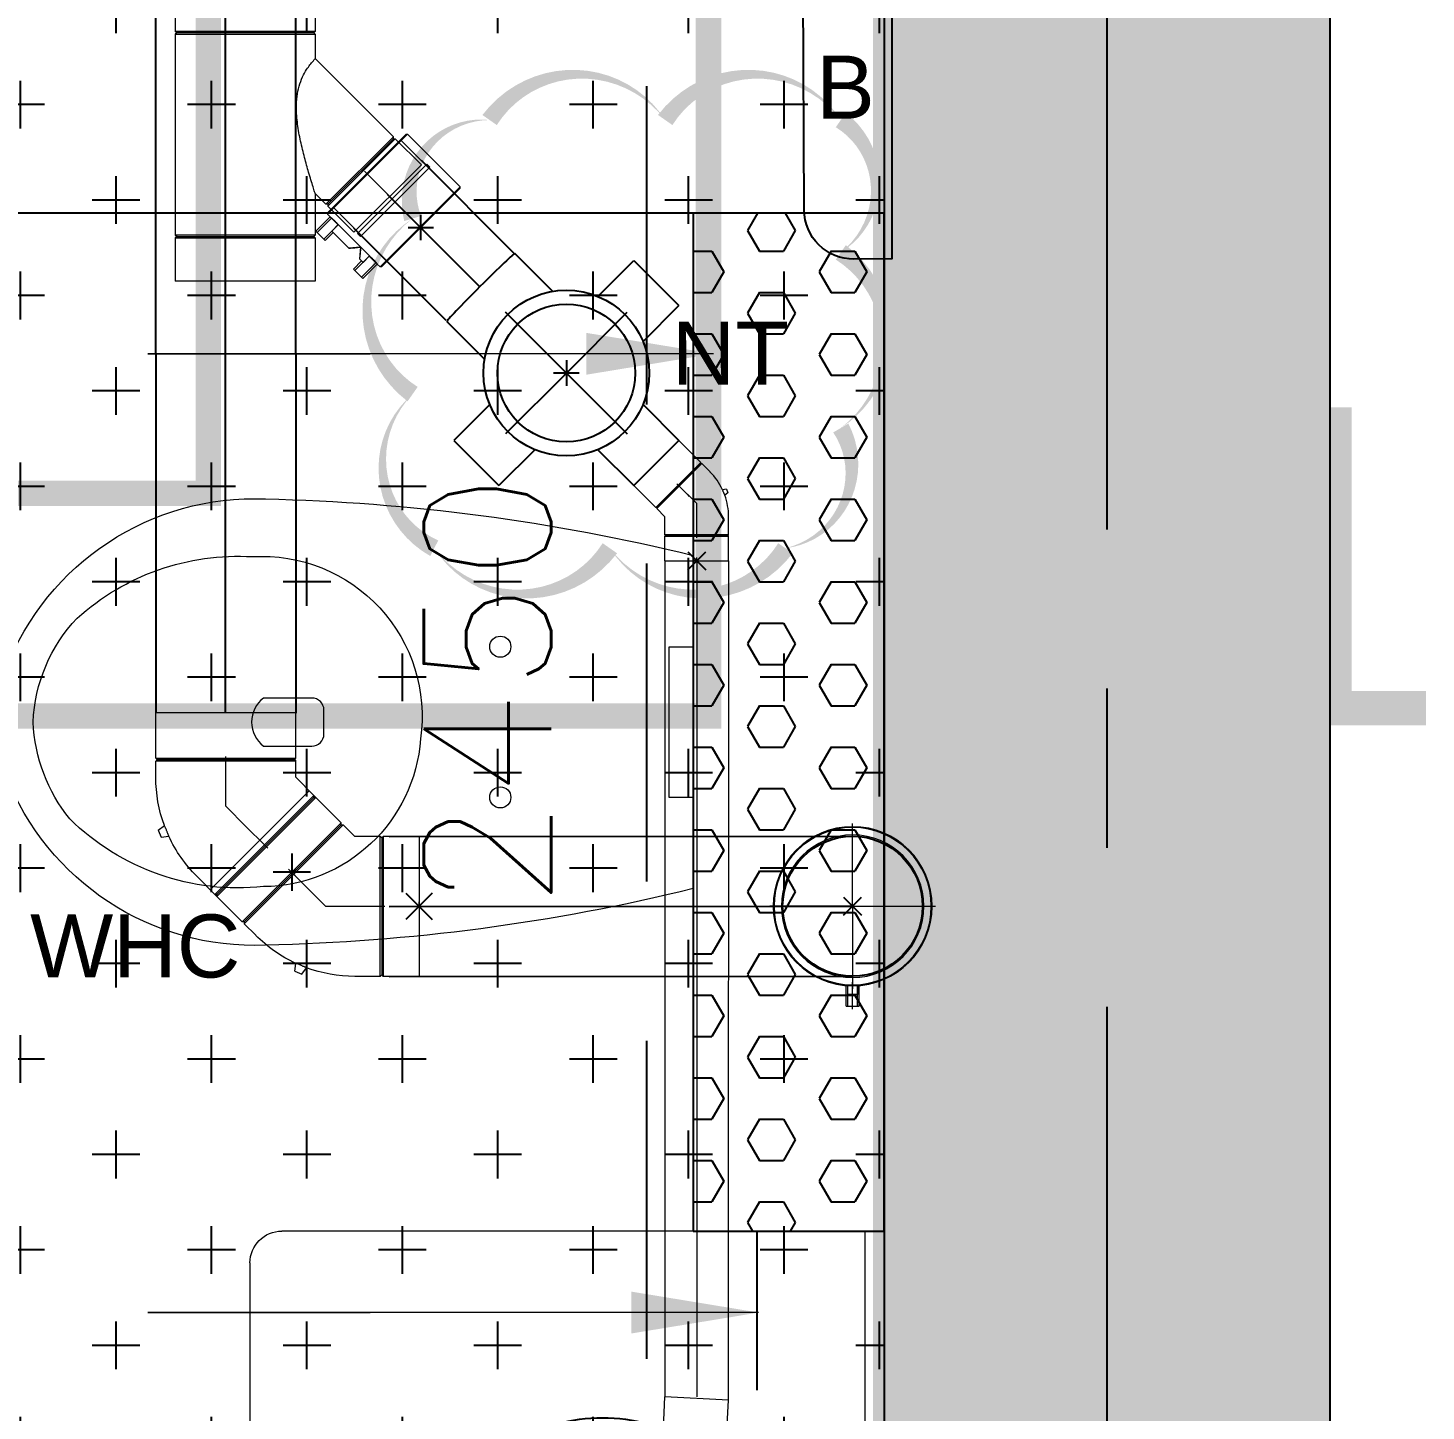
# Model space of a CAD drawing. Header units: millimetres. Extents: x 1135099 to 1230264, y -5736945 to -5695799.
# Drawn here: x 1226688 to 1227786, y -5712490 to -5711403 of the extents above; entities that cross this region are included whole.
import ezdxf

# ---------------------------------------------------------------- set-up
doc = ezdxf.new("R2010")
doc.units = ezdxf.units.MM
doc.header["$LTSCALE"] = 1000
doc.header["$MEASUREMENT"] = 0
for name, pattern in [('3BHK-A$0$( Hidden )', [0.375, 0.25, -0.125]), ('3BHK-A$0$DASHED', [0.75, 0.5, -0.25]), ('3BHK-A$0$PHANTOM2', [1.25, 0.625, -0.125, 0.125, -0.125, 0.125, -0.125]), ('AUDIT_D_120904163729-0', [0]), ('T8(T9 IS SIMILAR) - DIMENSION & TEXTING$0$CENTERX2', [101.6, 63.5, -12.7, 12.7, -12.7]), ('T8(T9 IS SIMILAR) - DIMENSION & TEXTING$0$HIDDEN', [0.375, 0.25, -0.125]), ('T8(T9 IS SIMILAR) - DIMENSION & TEXTING$1$AUDIT_D_120904163729-0', [0]), ('T8_REFUGE COLUMNS$0$CENTER2', [1.125, 0.75, -0.125, 0.125, -0.125])]:
    doc.linetypes.add(name, pattern=pattern)
doc.layers.get('0').update_dxf_attribs({"linetype": 'AUDIT_D_120904163729-0'})
for name, color, linetype in [('3BHK-A$0$$1$LEDGE WALL', 5, 'Continuous'), ('3BHK-A$0$A-SANITARY', 2, 'Continuous'), ('3BHK-A$0$A-TOI SUNK 50MM', 8, 'Continuous'), ('3BHK-A$0$ELEV.', 5, 'Continuous'), ('3BHK-A$0$LEDGE WALL', 5, 'Continuous'), ('T8(T9 IS SIMILAR) - DIMENSION & TEXTING$0$A-DIMENSIONS', 2, 'T8(T9 IS SIMILAR) - DIMENSION & TEXTING$0$HIDDEN'), ('T8(T9 IS SIMILAR) - DIMENSION & TEXTING$0$A-PLUMBING', 7, 'T8(T9 IS SIMILAR) - DIMENSION & TEXTING$1$AUDIT_D_120904163729-0'), ('T8(T9 IS SIMILAR) - DIMENSION & TEXTING$0$A-RSP COMMENTS', 30, 'T8(T9 IS SIMILAR) - DIMENSION & TEXTING$1$AUDIT_D_120904163729-0'), ('T8(T9 IS SIMILAR) - DIMENSION & TEXTING$0$pl-110 dia soil pipe', 1, 'Continuous'), ('T8(T9 IS SIMILAR) - DIMENSION & TEXTING$0$pl-110 dia soil pipe1', 1, 'Continuous'), ('T8(T9 IS SIMILAR) - DIMENSION & TEXTING$0$pl-75 dia waste pipe', 3, 'Continuous'), ('T8(T9 IS SIMILAR) - DIMENSION & TEXTING$0$pl-75 dia waste pipe1', 3, 'Continuous'), ('T8(T9 IS SIMILAR) - DIMENSION & TEXTING$0$PL-FITTINGS', 5, 'Continuous'), ('T8(T9 IS SIMILAR) - DIMENSION & TEXTING$0$U-TI-75MM WASTE WATER PIPE', 3, 'Continuous'), ('T8(T9 IS SIMILAR) - DIMENSION & TEXTING$0$U-TI-TEXT', 7, 'Continuous'), ('T8_REFUGE COLUMNS$0$A-CENTERLINE', 193, 'T8_REFUGE COLUMNS$0$CENTER2'), ('T8_REFUGE COLUMNS$1$A-RCC COLS', 3, 'Continuous'), ('T8_TYPICAL COLUMNS$0$A-RCC COLS', 3, 'Continuous')]:
    doc.layers.add(name, color=color, linetype=linetype)
for name, color, linetype, lineweight in [('3BHK-A$0$A-AC DRAIN PIPE', 94, 'Continuous', 18), ('3BHK-A$0$A-AC PIPE', 151, 'Continuous', 20), ('3BHK-A$0$a-TOI-fixtures', 251, 'Continuous', 0), ('3BHK-A$0$A-WALL- 160', 6, 'Continuous', 30), ('T8(T9 IS SIMILAR) - DIMENSION & TEXTING$0$pl-50dia waste pie', 6, 'Continuous', 0), ('T8(T9 IS SIMILAR) - DIMENSION & TEXTING$0$pl-50dia waste pipe1', 6, 'Continuous', 0), ('T8(T9 IS SIMILAR) - DIMENSION & TEXTING$0$U-TI-FIXTURE', 161, 'Continuous', 25), ('T8(T9 IS SIMILAR) - DIMENSION & TEXTING$1$R0-18-10-2014-T1-1st Podium Floor Plan$0$Text', 2, 'Continuous', 0), ('T8(T9 IS SIMILAR)$0$D&W', 8, 'Continuous', 25)]:
    doc.layers.add(name, color=color, linetype=linetype, lineweight=lineweight)
doc.layers.add('A-RERA CARPET AREA', color=30, linetype='Continuous', plot=False)
doc.layers.add('T8(T9 IS SIMILAR) - DIMENSION & TEXTING$0$GEB-BEZUG', color=2, linetype='Continuous', lineweight=25, true_color=0xffff00)
doc.layers.add('T8_REFUGE COLUMNS$1$COL-HATCH', color=7, linetype='Continuous', lineweight=25, true_color=0xa3a3a3)
doc.styles.add('T8(T9 IS SIMILAR) - DIMENSION & TEXTING$0$arial', font='sanss___.ttf')
doc.styles.add('T8(T9 IS SIMILAR) - DIMENSION & TEXTING$0$Romans 1', font='romans.shx', dxfattribs={"height": 100})
doc.styles.add('T8(T9 IS SIMILAR) - DIMENSION & TEXTING$1$Tahoma', font='tahoma.ttf')
doc.dimstyles.new('T8(T9 IS SIMILAR) - DIMENSION & TEXTING$0$ALPINE S', dxfattribs={"dimscale": 0, "dimtxt": 100, "dimasz": 75, "dimexe": 0, "dimexo": 0, "dimgap": 75, "dimtad": 1, "dimdec": 0, "dimzin": 0, "dimdsep": 46, "dimtxsty": 'T8(T9 IS SIMILAR) - DIMENSION & TEXTING$0$Romans 1', "dimblk": 'T8(T9 IS SIMILAR) - DIMENSION & TEXTING$0$_ArchTick', "dimcen": 0.09, "dimclrd": 256, "dimclre": 256, "dimclrt": 7, "dimadec": 0, "dimazin": 0, "dimtfac": 1, "dimtdec": 0, "dimtofl": 0, "dimtmove": 1, "dimatfit": 0, "dimldrblk": 'T8(T9 IS SIMILAR) - DIMENSION & TEXTING$0$_Open90', "dimfxl": 1, "dimtolj": 1, "dimtzin": 0, "dimarcsym": 0})
doc.dimstyles.new('T8(T9 IS SIMILAR) - DIMENSION & TEXTING$1$SAMATA STD', dxfattribs={"dimtxt": 100, "dimasz": 50, "dimexe": 50, "dimexo": 50, "dimgap": 10, "dimtad": 0, "dimdec": 0, "dimrnd": 5, "dimzin": 0, "dimdsep": 46, "dimtxsty": 'T8(T9 IS SIMILAR) - DIMENSION & TEXTING$1$Tahoma', "dimblk": 'T8(T9 IS SIMILAR) - DIMENSION & TEXTING$1$_Origin2', "dimcen": -50, "dimdle": 50, "dimclrd": 7, "dimclre": 7, "dimclrt": 7, "dimadec": 0, "dimazin": 0, "dimtfac": 1, "dimtdec": 0, "dimtmove": 1, "dimatfit": 3, "dimfxl": 150, "dimtfill": 1, "dimtolj": 1, "dimtzin": 0, "dimlwd": -1, "dimlwe": -1, "dimarcsym": 0})

# ---------------------------------------------------------------- blocks, each defined once
blk = doc.blocks.new('T8(T9 IS SIMILAR) - DIMENSION & TEXTING$0$_ArchTick')
at = {"color": 0, "linetype": 'ByBlock', "const_width": 0.15}
blk.add_lwpolyline([(-0.5, -0.5), (0.5, 0.5)], dxfattribs=at)
blk = doc.blocks.new('*D447')
at = {"layer": 'T8(T9 IS SIMILAR) - DIMENSION & TEXTING$0$A-DIMENSIONS', "linetype": 'T8(T9 IS SIMILAR) - DIMENSION & TEXTING$0$HIDDEN', "lineweight": -2, "transparency": 16777216}
for p, q in [((1227226.8, -5710698.7), (1227173.7, -5710698.7)), ((1227226.8, -5713148.7), (1227173.7, -5713148.7))]:
    blk.add_line(p, q, dxfattribs=at)
at = {"layer": 'T8(T9 IS SIMILAR) - DIMENSION & TEXTING$0$A-DIMENSIONS', "lineweight": -2, "transparency": 16777216}
blk.add_line((1227173.7, -5710698.7), (1227173.7, -5713148.7), dxfattribs=at)
at = {"layer": 'T8(T9 IS SIMILAR) - DIMENSION & TEXTING$0$A-DIMENSIONS', "linetype": 'ByBlock', "lineweight": -2, "transparency": 16777216, "xscale": 75, "yscale": 75, "zscale": 75}
for p, rotation in [((1227173.7, -5710698.7), 90), ((1227173.7, -5713148.7), 270)]:
    blk.add_blockref('T8(T9 IS SIMILAR) - DIMENSION & TEXTING$0$_ArchTick', p, dxfattribs=dict(at, rotation=rotation))
at = {"layer": 'T8(T9 IS SIMILAR) - DIMENSION & TEXTING$0$A-DIMENSIONS', "color": 7, "linetype": 'ByBlock', "transparency": 16777216, "insert": (1227048.7, -5711923.7), "char_height": 100, "attachment_point": 5, "rotation": 90, "style": 'T8(T9 IS SIMILAR) - DIMENSION & TEXTING$0$Romans 1'}
blk.add_mtext('\\A1;2450', dxfattribs=at)
blk = doc.blocks.new('T8(T9 IS SIMILAR) - DIMENSION & TEXTING$0$_Open90')
at = {"color": 0, "linetype": 'ByBlock', "lineweight": -2}
for p, q in [((-0.5, 0.5), (0, 0)), ((0, 0), (-1, 0)), ((0, 0), (-0.5, -0.5))]:
    blk.add_line(p, q, dxfattribs=at)
blk = doc.blocks.new('T8(T9 IS SIMILAR) - DIMENSION & TEXTING$0$Einfügepunkt')
at = {"layer": 'T8(T9 IS SIMILAR) - DIMENSION & TEXTING$0$GEB-BEZUG'}
for p, q in [((-7.07, -7.07), (7.07, 7.07)), ((-7.07, 7.07), (7.07, -7.07))]:
    blk.add_line(p, q, dxfattribs=at)
blk = doc.blocks.new('T8(T9 IS SIMILAR) - DIMENSION & TEXTING$0$367.771.16.1_L')
at = {"lineweight": 13, "ltscale": 25}
for p, q in [((-5.2, 78.5), (-5.2, 62.3)), ((-5.2, 78.5), (5.2, 78.5)), ((-3.7, 78.5), (-3.7, 62.4)), ((0, 81), (0, 78.5)), ((0, 78.5), (0, 62.3)), ((3.7, 78.5), (3.7, 62.4)), ((5.2, 78.5), (5.2, 62.3)), ((3.8, 69.5), (-3.7, 69.5)), ((-3.7, 69.5), (-3.7, 62.4)), ((3.8, 62.4), (3.8, 69.5)), ((0, 0), (0, 65)), ((0, 62.3), (0, 59.8)), ((0, 0), (-65, 0)), ((0, 0), (0, -65)), ((0, 0), (65, 0))]:
    blk.add_line(p, q, dxfattribs=at)
for radius in [62.5, 61.8, 56, 55]:
    blk.add_circle((0, 0), radius, dxfattribs=at)
blk.add_blockref('T8(T9 IS SIMILAR) - DIMENSION & TEXTING$0$Einfügepunkt', (0, 0), dxfattribs=at)
blk = doc.blocks.new('T8(T9 IS SIMILAR) - DIMENSION & TEXTING$0$361.045.16.1_A')
at = {"ltscale": 25}
for p, q in [((-49.5, 14.1), (-14.1, 49.5)), ((3.2, 32.2), (-14.1, 49.5)), ((3.2, 32.2), (-32.2, -3.2)), ((-31.5, -3.9), (3.9, 31.5)), ((3.2, 31.5), (-31.5, -3.2)), ((3.2, 31.5), (3.2, 32.2)), ((3.2, 31.5), (3.9, 31.5)), ((10.4, 25), (3.9, 31.5)), ((-32.2, -3.2), (-49.5, 14.1)), ((-13.8, 13.8), (-15.6, 15.6)), ((0, 0), (-13.8, 13.8)), ((23.4, 11.3), (20.3, 10.9)), ((23.4, 11.3), (24.5, 8.5)), ((-5.6, 5.6), (-7.3, 7.3)), ((0, -10.4), (0, 0)), ((24.5, 8.5), (22, 6.6)), ((-31.5, -3.2), (-32.2, -3.2)), ((-31.5, -3.2), (-31.5, -3.9)), ((-25, -10.4), (-31.5, -3.9)), ((-25, -24.5), (-25, -10.4)), ((0, -24.5), (0, -10.4)), ((25, -24.5), (25, -10.4)), ((-24.5, -25), (-25, -24.5)), ((25, -24.5), (-25, -24.5)), ((-24.5, -25), (-25, -25.5)), ((-25, -45), (-25, -25.5)), ((-25, -25.5), (25, -25.5)), ((-24.5, -25), (24.5, -25)), ((0, -27), (0, -24.5)), ((24.5, -25), (25, -24.5)), ((24.5, -25), (25, -25.5)), ((25, -45), (25, -25.5)), ((0, -45), (0, -42.5)), ((-25, -45), (25, -45)), ((0, -45), (-2.5, -45)), ((0, -45), (0, -47.5)), ((0, -45), (2.5, -45))]:
    blk.add_line(p, q, dxfattribs=at)
for start, end in [(25.1575, 45), (0, 19.8425)]:
    blk.add_arc((-25, -10.4), 50, start, end, dxfattribs=at)
blk.add_open_spline([(22, 6.6), (22, 6.6), (22, 6.6), (22, 6.8), (21.9, 6.9), (21.8, 7.2), (21.7, 7.4), (21.5, 7.8), (21.4, 8), (21.3, 8.3), (21.2, 8.5), (21.1, 8.8), (21, 8.9), (20.9, 9.3), (20.8, 9.4), (20.7, 9.8), (20.6, 10.1), (20.4, 10.5), (20.4, 10.6), (20.3, 10.8), (20.3, 10.9), (20.3, 10.9)], degree=3, knots=[-0.7326885, -0.7326885, -0.7326885, -0.7326885, -0.6703276, -0.6703276, -0.5851203, -0.5851203, -0.4924215, -0.4924215, -0.4253679, -0.4253679, -0.3759063, -0.3759063, -0.3289293, -0.3289293, -0.2716255, -0.2716255, -0.1856359, -0.1856359, -0.0935578, -0.0935578, 0, 0, 0, 0], dxfattribs=at)
blk.add_blockref('T8(T9 IS SIMILAR) - DIMENSION & TEXTING$0$Einfügepunkt', (0, -45), dxfattribs=at)
blk = doc.blocks.new('T8(T9 IS SIMILAR) - DIMENSION & TEXTING$0$388.001.00.1_G')
at = {"layer": 'T8(T9 IS SIMILAR) - DIMENSION & TEXTING$0$U-TI-75MM WASTE WATER PIPE', "ltscale": 5}
for p, q in [((-25.1, 60.1), (-25.1, 100)), ((-25.1, 100), (25.1, 100)), ((25.1, 60.1), (25.1, 100)), ((0, 0), (0, 67.6)), ((-60.1, 25.1), (-100, 25.1)), ((-100, -25.1), (-100, 25.1)), ((60.1, 25.1), (100, 25.1)), ((100, -25.1), (100, 25.1)), ((0, 0), (-67.6, 0)), ((0, 0), (0, 2.5)), ((0, 0), (0, -67.6)), ((0, 0), (67.6, 0)), ((0, 0), (-2.5, 0)), ((0, 0), (0, -2.5)), ((0, 0), (2.5, 0)), ((-60.1, -25.1), (-100, -25.1)), ((60.1, -25.1), (100, -25.1)), ((-37.7, -53.1), (-37.7, -95)), ((37.7, -53.1), (37.7, -95))]:
    blk.add_line(p, q, dxfattribs=at)
for radius in [65.1, 54.2]:
    blk.add_circle((0, 0), radius, dxfattribs=at)
blk.add_ellipse((0, -95), major_axis=(37.7, 0), ratio=0.026177, start_param=3.141593, end_param=6.283185, dxfattribs=at)
blk.add_blockref('T8(T9 IS SIMILAR) - DIMENSION & TEXTING$0$Einfügepunkt', (0, 0), dxfattribs=at)
blk = doc.blocks.new('T8(T9 IS SIMILAR) - DIMENSION & TEXTING$0$365.045.16.1_A')
at = {"lineweight": 13, "ltscale": 25}
for p, q in [((-61.87, 8.84), (-8.84, 61.87)), ((8.31, 44.72), (-8.84, 61.87)), ((8.31, 44.72), (-44.72, -8.31)), ((-43.66, -9.37), (9.37, 43.66)), ((8.31, 43.66), (-43.66, -8.31)), ((8.31, 43.66), (8.31, 44.72)), ((8.31, 43.66), (9.37, 43.66)), ((15.53, 37.5), (9.37, 43.66)), ((-17.15, 17.15), (-18.92, 18.92)), ((0, 0), (-17.15, 17.15)), ((34.72, 16.55), (30.55, 16)), ((34.72, 16.55), (36.25, 12.85)), ((-44.72, -8.31), (-61.87, 8.84)), ((-9.22, 9.22), (-10.98, 10.98)), ((36.25, 12.85), (32.91, 10.29)), ((0, -15.53), (0, 0)), ((-43.66, -8.31), (-44.72, -8.31)), ((-43.66, -8.31), (-43.66, -9.37)), ((-37.5, -15.53), (-43.66, -9.37)), ((-37.5, -29.25), (-37.5, -15.53)), ((0, -29.25), (0, -15.53)), ((37.5, -29.25), (37.5, -15.53)), ((-36.75, -30), (-37.5, -29.25)), ((37.5, -29.25), (-37.5, -29.25)), ((0, -31.75), (0, -29.25)), ((36.75, -30), (37.5, -29.25)), ((-36.75, -30), (-37.5, -30.75)), ((-37.5, -50), (-37.5, -30.75)), ((-37.5, -30.75), (37.5, -30.75)), ((-36.75, -30), (36.75, -30)), ((36.75, -30), (37.5, -30.75)), ((37.5, -50), (37.5, -30.75)), ((-37.5, -50), (37.5, -50)), ((0, -50), (-2.5, -50)), ((0, -50), (0, -47.5)), ((0, -50), (0, -52.5)), ((0, -50), (2.5, -50))]:
    blk.add_line(p, q, dxfattribs=at)
for start, end in [(24.86037, 45), (0, 20.13963)]:
    blk.add_arc((-37.5, -15.53), 75, start, end, dxfattribs=at)
blk.add_open_spline([(32.91, 10.29), (32.91, 10.29), (32.9, 10.32), (32.83, 10.48), (32.76, 10.63), (32.57, 11.05), (32.44, 11.33), (32.2, 11.88), (32.09, 12.14), (31.89, 12.6), (31.81, 12.8), (31.64, 13.19), (31.56, 13.39), (31.39, 13.81), (31.3, 14.04), (31.08, 14.58), (30.97, 14.88), (30.77, 15.4), (30.69, 15.62), (30.58, 15.92), (30.55, 16), (30.55, 16)], degree=3, knots=[-0.9758327, -0.9758327, -0.9758327, -0.9758327, -0.8930469, -0.8930469, -0.7796093, -0.7796093, -0.6561479, -0.6561479, -0.5667077, -0.5667077, -0.5007206, -0.5007206, -0.4380575, -0.4380575, -0.3616519, -0.3616519, -0.247098, -0.247098, -0.1245121, -0.1245121, 0, 0, 0, 0], dxfattribs=at)
blk.add_blockref('T8(T9 IS SIMILAR) - DIMENSION & TEXTING$0$Einfügepunkt', (0, -50), dxfattribs=at)
blk = doc.blocks.new('T8(T9 IS SIMILAR) - DIMENSION & TEXTING$0$367.125.16.1_A')
at = {"lineweight": 13, "ltscale": 25}
for p, q in [((-73.7, 161.5, -0.8), (-73.7, 195.4, -0.8)), ((-73.7, 195.4, -0.8), (36.3, 195.4, -0.8)), ((36.3, 161.5, -0.8), (36.3, 195.4, -0.8)), ((-157.1, 104.1), (-104.1, 157.1)), ((-104.1, 157.1), (-83.6, 136.6)), ((-72.6, 160.4, -0.8), (-73.7, 161.5, -0.8)), ((36.3, 161.5, -0.8), (-73.7, 161.5, -0.8)), ((-72.6, 160.4, -0.8), (-73.7, 159.3, -0.8)), ((-73.7, 126.7, -0.8), (-73.7, 159.3, -0.8)), ((-73.7, 159.3, -0.8), (36.3, 159.3, -0.8)), ((35.2, 160.4, -0.8), (-72.6, 160.4, -0.8)), ((35.2, 160.4, -0.8), (36.3, 161.5, -0.8)), ((35.2, 160.4, -0.8), (36.3, 159.3, -0.8)), ((36.3, 1.5, -0.8), (36.3, 159.3, -0.8)), ((-83.6, 136.6), (-136.6, 83.6)), ((-135.1, 82.1), (-82.1, 135.1)), ((-83.6, 135.1), (-135.1, 83.6)), ((-83.6, 135.1), (-83.6, 136.6)), ((-83.6, 135.1), (-82.1, 135.1)), ((-82.1, 135.1), (-73.7, 126.7)), ((-157.1, 104.1), (-136.6, 83.6)), ((-135.1, 83.6), (-136.6, 83.6)), ((-135.1, 83.6), (-135.1, 82.1)), ((-135.1, 82.1), (-73.6, 20.6)), ((-73.7, 1.5, -0.8), (-73.7, 20.7, 0.1)), ((-72.6, 0.4, -0.8), (-73.7, 1.5, -0.8)), ((36.3, 1.5, -0.8), (-73.7, 1.5, -0.8)), ((-72.6, 0.4, -0.8), (-73.7, -0.7, -0.8)), ((-72.6, 0.4, -0.8), (35.2, 0.4, -0.8)), ((35.2, 0.4, -0.8), (36.3, 1.5, -0.8)), ((35.2, 0.4, -0.8), (36.3, -0.7, -0.8)), ((-73.7, -74.6, -0.8), (-73.7, -0.7, -0.8)), ((-73.7, -0.7, -0.8), (36.3, -0.7, -0.8)), ((36.3, -74.6, -0.8), (36.3, -0.7, -0.8)), ((-73.7, -74.6, -0.8), (36.3, -74.6, -0.8))]:
    blk.add_line(p, q, dxfattribs=at)
blk.add_open_spline([(-73.7, 126.7, 0.1), (-73.7, 126.7, 0.1), (-73.5, 126.2, 0.1), (-72.9, 124.3, 0.1), (-72.5, 123, 0.1), (-71, 118.3, 0.1), (-69.7, 114, 0.1), (-67.4, 106.3, 0.1), (-66.3, 102.4, 0.1), (-64.2, 94.2, 0.1), (-63.1, 89.9, 0.1), (-61.2, 81.1, 0.1), (-60.4, 76.6, 0.1), (-59.3, 67.7, 0.1), (-58.9, 63.3, 0.1), (-58.9, 56.2, 0.1), (-59.1, 53.3, 0.1), (-59.8, 47.7, 0.1), (-60.3, 44.9, 0.1), (-61.8, 39.7, 0.1), (-62.7, 37.2, 0.1), (-64.8, 32.9, 0.1), (-65.9, 30.9, 0.1), (-67.8, 27.9, 0.1), (-68.7, 26.6, 0.1), (-70.4, 24.4, 0.1), (-71.2, 23.5, 0.1), (-72.4, 22.1, 0.1), (-72.9, 21.5, 0.1), (-73.5, 20.8, 0.1), (-73.7, 20.7, 0.1), (-73.7, 20.7, 0.1)], degree=3, knots=[8.222625, 8.222625, 8.222625, 8.222625, 8.980345, 8.980345, 9.738065, 9.738065, 11.253506, 11.253506, 12.551442, 12.551442, 13.849378, 13.849378, 15.147314, 15.147314, 16.44525, 16.44525, 17.266568, 17.266568, 18.087887, 18.087887, 18.909205, 18.909205, 19.730524, 19.730524, 20.43574, 20.43574, 21.140957, 21.140957, 21.846174, 21.846174, 22.551391, 22.551391, 22.551391, 22.551391], dxfattribs=at)
blk.add_blockref('T8(T9 IS SIMILAR) - DIMENSION & TEXTING$0$Einfügepunkt', (-15.4, -74.6, 0.1), dxfattribs=at)
blk = doc.blocks.new('T8(T9 IS SIMILAR) - DIMENSION & TEXTING$0$365.771.16.1_A')
at = {"lineweight": 13, "ltscale": 25}
for p, q in [((-60.5, 56.2), (-44.5, 56.2)), ((-60.5, 45.8), (-60.5, 56.2)), ((-43.8, 60), (-44.5, 59.3)), ((-44.5, 56.2), (-44.5, 59.3)), ((44.5, 59.3), (-44.5, 59.3)), ((43.8, 60), (-43.8, 60)), ((-37.5, 31.7), (-37.5, 60)), ((0, 60), (0, 62.5)), ((0, 60), (0, 57.5)), ((0, 30.8), (0, 57.5)), ((37.5, 31.7), (37.5, 60)), ((43.8, 60), (44.5, 59.3)), ((44.5, 0.7), (44.5, 59.3)), ((-60.5, 54.7), (-44.5, 54.7)), ((-60.5, 47.3), (-44.5, 47.3)), ((-60.5, 45.8), (-51.5, 45.8)), ((-51.5, 47.4), (-44.3, 47.4)), ((-51.5, 28.4), (-51.5, 47.4)), ((-44.5, 47.3), (-44.5, 54.7)), ((-44.3, 47.4), (-44.3, 22.4)), ((-51.5, 28.3), (-51.5, 28.4)), ((-44.5, 22.4), (-51.5, 28.3)), ((-44.5, 22.4), (-51.5, 16.6)), ((-44.5, 22.4), (-44.3, 22.4)), ((-44.3, 22.4), (-44.3, 12.6)), ((-38.5, 28.3), (-38.5, 31.7)), ((38.5, 31.7), (-38.5, 31.7)), ((38.5, 28.3), (-38.5, 28.3)), ((-37.5, 0), (-37.5, 28.3)), ((0, 28.3), (0, 30.8)), ((0, 28.3), (0, 25.8)), ((0, 2.5), (0, 25.8)), ((37.5, 0), (37.5, 28.3)), ((38.5, 28.3), (38.5, 31.7)), ((-60.5, 14.2), (-51.5, 14.2)), ((-60.5, 3.8), (-60.5, 14.2)), ((-60.5, 12.7), (-44.5, 12.7)), ((-51.5, 16.5), (-51.5, 16.6)), ((-51.5, 12.6), (-51.5, 16.5)), ((-44.3, 12.6), (-51.5, 12.6)), ((-44.5, 5.3), (-44.5, 12.7)), ((-60.5, 5.3), (-44.5, 5.3)), ((-60.5, 3.8), (-44.5, 3.8)), ((-44.5, 0.7), (-44.5, 3.8)), ((-43.8, 0), (-44.5, 0.7)), ((44.5, 0.7), (-44.5, 0.7)), ((43.8, 0), (-43.8, 0)), ((0, 0), (0, 2.5)), ((0, 0), (0, -2.5)), ((43.8, 0), (44.5, 0.7))]:
    blk.add_line(p, q, dxfattribs=at)
at = {"lineweight": 13, "ltscale": 25, "flags": 128}
for points in [[(-44.5, 56.2), (-44.5, 56.2), (-44.5, 56.1), (-44.5, 56), (-44.5, 55.8), (-44.4, 55.6), (-44.4, 55.3), (-44.4, 55), (-44.3, 54.7), (-44.3, 54.3), (-44.3, 53.9), (-44.3, 53.5), (-44.2, 53), (-44.2, 52.6), (-44.2, 52.1), (-44.2, 51.6), (-44.2, 51.1), (-44.2, 50.6), (-44.2, 50.1), (-44.2, 49.6), (-44.2, 49.1), (-44.3, 48.6), (-44.3, 48.2), (-44.3, 47.8), (-44.3, 47.4)], [(-44.5, 47.3), (-44.5, 47.3), (-44.5, 47.4), (-44.5, 47.6), (-44.5, 47.8), (-44.4, 48.1), (-44.4, 48.4), (-44.4, 48.7), (-44.4, 49.1), (-44.4, 49.6), (-44.4, 50.1), (-44.3, 50.5), (-44.3, 51), (-44.3, 51.5), (-44.4, 51.9), (-44.4, 52.4), (-44.4, 52.9), (-44.4, 53.3), (-44.4, 53.6), (-44.4, 53.9), (-44.5, 54.2), (-44.5, 54.4), (-44.5, 54.6), (-44.5, 54.7), (-44.5, 54.7)], [(-51.5, 28.4), (-51.2, 28.2), (-50.9, 27.9), (-50.5, 27.6), (-50.2, 27.4), (-49.9, 27.1), (-49.6, 26.9), (-49.3, 26.6), (-49, 26.3), (-48.7, 26.1), (-48.4, 25.8), (-48.1, 25.6), (-47.8, 25.3), (-47.5, 25.1), (-47.2, 24.8), (-46.9, 24.6), (-46.6, 24.3), (-46.3, 24.1), (-46, 23.9), (-45.7, 23.6), (-45.5, 23.4), (-45.2, 23.1), (-44.9, 22.9), (-44.6, 22.7), (-44.3, 22.4)], [(-44.3, 22.4), (-44.6, 22.2), (-44.9, 22), (-45.2, 21.7), (-45.5, 21.5), (-45.7, 21.3), (-46, 21), (-46.3, 20.8), (-46.6, 20.5), (-46.9, 20.3), (-47.2, 20.1), (-47.5, 19.8), (-47.8, 19.6), (-48.1, 19.3), (-48.4, 19.1), (-48.7, 18.8), (-49, 18.6), (-49.3, 18.3), (-49.6, 18), (-49.9, 17.8), (-50.2, 17.5), (-50.5, 17.3), (-50.9, 17), (-51.2, 16.7), (-51.5, 16.5)], [(-44.5, 5.3), (-44.5, 5.3), (-44.5, 5.4), (-44.5, 5.6), (-44.5, 5.8), (-44.4, 6.1), (-44.4, 6.4), (-44.4, 6.7), (-44.4, 7.1), (-44.4, 7.6), (-44.4, 8.1), (-44.3, 8.5), (-44.3, 9), (-44.3, 9.5), (-44.4, 9.9), (-44.4, 10.4), (-44.4, 10.9), (-44.4, 11.3), (-44.4, 11.6), (-44.4, 11.9), (-44.5, 12.2), (-44.5, 12.4), (-44.5, 12.6), (-44.5, 12.7), (-44.5, 12.7)], [(-44.3, 12.6), (-44.3, 12.2), (-44.3, 11.8), (-44.3, 11.4), (-44.2, 10.9), (-44.2, 10.4), (-44.2, 9.9), (-44.2, 9.4), (-44.2, 8.9), (-44.2, 8.4), (-44.2, 7.9), (-44.2, 7.4), (-44.2, 7), (-44.3, 6.5), (-44.3, 6.1), (-44.3, 5.7), (-44.3, 5.3), (-44.4, 5), (-44.4, 4.7), (-44.4, 4.4), (-44.5, 4.2), (-44.5, 4), (-44.5, 3.9), (-44.5, 3.8), (-44.5, 3.8)]]:
    blk.add_lwpolyline(points, dxfattribs=at)
at = {"lineweight": 13, "ltscale": 25}
blk.add_blockref('T8(T9 IS SIMILAR) - DIMENSION & TEXTING$0$Einfügepunkt', (0, 0), dxfattribs=at)
blk = doc.blocks.new('T8(T9 IS SIMILAR) - DIMENSION & TEXTING$0$A$C77D62699')
at = {"layer": 'T8(T9 IS SIMILAR) - DIMENSION & TEXTING$0$A-RSP COMMENTS', "linetype": 'ByBlock', "elevation": -0.7}
blk.add_lwpolyline([(19874.1, 2398.8, 0, 13.8, 0.520567), (19736.1, 2398.8, 0, 13.8, 0.520567), (19598.1, 2398.8, 0, 13.8, 0.520567), (19537.6, 2321.4, 0, 13.8, 0.520567), (19537.6, 2183.4, 0, 13.8, 0.520567), (19554.6, 2062.3, 0, 13.8, 0.520567), (19692.6, 2062.3, 0, 13.8, 0.520567), (19830.6, 2062.3, 0, 13.8, 0.520567), (19874.1, 2156.8, 0, 13.8, 0.520567), (19874.1, 2294.8, 0, 13.8, 0.520567)], format="xyseb", close=True, dxfattribs=at)
at = {"layer": 'T8(T9 IS SIMILAR) - DIMENSION & TEXTING$0$pl-110 dia soil pipe1', "color": 12, "linetype": 'T8(T9 IS SIMILAR) - DIMENSION & TEXTING$0$CENTERX2'}
for p, q in [((19390.4, 3375.2, -0.3), (19390.4, 1932.8, 0.6)), ((19519.3, 1780.9, 0.6), (19883.4, 1781, 0.6))]:
    blk.add_line(p, q, dxfattribs=at)
at = {"layer": 'T8(T9 IS SIMILAR) - DIMENSION & TEXTING$0$pl-110 dia soil pipe1'}
for p, q in [((19335.4, 3293.7, -0.2), (19335.8, 1932.8, 0.6)), ((19445.4, 3293.7, -0.2), (19445.8, 1932.8, 0.6)), ((19519.3, 1835.9, 0.6), (19883.4, 1836, 0.6)), ((19519.3, 1725.9, 0.6), (19883.4, 1726, 0.6))]:
    blk.add_line(p, q, dxfattribs=at)
at = {"layer": 'T8(T9 IS SIMILAR) - DIMENSION & TEXTING$0$pl-110 dia soil pipe1', "ltscale": 0.1}
blk.add_circle((19883.4, 1781, 0.6), 55, dxfattribs=at)
at = {"layer": 'T8(T9 IS SIMILAR) - DIMENSION & TEXTING$0$pl-50dia waste pipe1'}
for p, q in [((19735.9, 2052.4, 0.5), (19735.9, 1395.4, 0.5)), ((19785.9, 2052.4, 0.5), (19785.7, 1392.9, 0.5))]:
    blk.add_line(p, q, dxfattribs=at)
at = {"layer": 'T8(T9 IS SIMILAR) - DIMENSION & TEXTING$0$pl-50dia waste pipe1', "color": 12, "linetype": 'T8(T9 IS SIMILAR) - DIMENSION & TEXTING$0$CENTERX2'}
blk.add_line((19760.9, 2052.4, 0.5), (19760.9, 1395.4, 0.5), dxfattribs=at)
at = {"layer": 'T8(T9 IS SIMILAR) - DIMENSION & TEXTING$0$pl-75 dia waste pipe1'}
for p, q in [((19617.1, 2294.3, 0.5), (19544.5, 2366.9, 0.5)), ((19564, 2241.3, 0.5), (19491.4, 2313.9, 0.5))]:
    blk.add_line(p, q, dxfattribs=at)
at = {"layer": 'T8(T9 IS SIMILAR) - DIMENSION & TEXTING$0$pl-75 dia waste pipe1', "color": 12, "linetype": 'T8(T9 IS SIMILAR) - DIMENSION & TEXTING$0$CENTERX2'}
blk.add_line((19590.5, 2267.8, 0.5), (19517.9, 2340.4, 0.5), dxfattribs=at)
at = {"layer": 'T8(T9 IS SIMILAR) - DIMENSION & TEXTING$0$U-TI-FIXTURE', "color": 7, "elevation": 0.8}
blk.add_lwpolyline([(19845.3, 2328.1), (19844.4, 2500.2, -0.414214), (19883, 2539.3), (19914.3, 2539.5), (19914.3, 2289.6), (19884.4, 2289.5, -0.414214)], format="xyb", close=True, dxfattribs=at)
at = {"layer": 'T8(T9 IS SIMILAR) - DIMENSION & TEXTING$0$pl-110 dia soil pipe', "ltscale": 0.1}
for name, p, xscale, yscale, zscale, rotation in [('T8(T9 IS SIMILAR) - DIMENSION & TEXTING$0$367.125.16.1_A', (19387.4, 2467.7, 0.6), 1.000020158935082, 1.000020158935082, 1.000020158935082, 180), ('T8(T9 IS SIMILAR) - DIMENSION & TEXTING$0$365.045.16.1_A', (19390.8, 1859.5, 0.6), -1.466696233104787, 1.466696233104787, 1.466696233104787, 44.99999999999984), ('T8(T9 IS SIMILAR) - DIMENSION & TEXTING$0$365.045.16.1_A', (19469.3, 1780.9, 0.6), -1.466696233104787, 1.466696233104787, 1.466696233104787, 90), ('T8(T9 IS SIMILAR) - DIMENSION & TEXTING$0$367.771.16.1_L', (19883.4, 1781, 0.6), -1.000020158935082, 1.000020158935082, 1.000020158935082, 180)]:
    blk.add_blockref(name, p, dxfattribs=dict(at, xscale=xscale, yscale=yscale, zscale=zscale, rotation=rotation))
at = {"layer": 'T8(T9 IS SIMILAR) - DIMENSION & TEXTING$0$pl-50dia waste pie', "ltscale": 0.1, "xscale": 1.000020158935082, "yscale": 1.000020158935082, "zscale": 1.000020158935082}
blk.add_blockref('T8(T9 IS SIMILAR) - DIMENSION & TEXTING$0$361.045.16.1_A', (19760.9, 2097.4, 0.5), dxfattribs=at)
at = {"layer": 'T8(T9 IS SIMILAR) - DIMENSION & TEXTING$0$pl-50dia waste pie', "ltscale": 0.1, "extrusion": (-0.000170922, -0.000319649, 1), "xscale": -1.000020158935083, "yscale": 1.000020158935084, "zscale": 1.000020158935085, "rotation": 42.07277284020871}
blk.add_blockref('T8(T9 IS SIMILAR) - DIMENSION & TEXTING$0$361.045.16.1_A', (19758.6, 1349.2, -3.3), dxfattribs=at)
at = {"layer": 'T8(T9 IS SIMILAR) - DIMENSION & TEXTING$0$pl-75 dia waste pipe', "xscale": 1.000020158935082, "yscale": 1.000020158935082, "zscale": 1.000020158935082, "rotation": 45.00000000000001}
blk.add_blockref('T8(T9 IS SIMILAR) - DIMENSION & TEXTING$0$365.771.16.1_A', (19544, 2314.4, 0.5), dxfattribs=at)
at = {"layer": 'T8(T9 IS SIMILAR) - DIMENSION & TEXTING$0$PL-FITTINGS', "xscale": 1.000020158935082, "yscale": 1.000020158935082, "zscale": 1.000020158935082, "rotation": 225.0000000000001}
blk.add_blockref('T8(T9 IS SIMILAR) - DIMENSION & TEXTING$0$388.001.00.1_G', (19658.4, 2200, 0.5), dxfattribs=at)
at = {"layer": 'T8(T9 IS SIMILAR) - DIMENSION & TEXTING$0$A-RSP COMMENTS', "linetype": 'ByBlock', "insert": (19962.7, 2173.1, -0.4), "char_height": 250, "attachment_point": 1, "style": 'T8(T9 IS SIMILAR) - DIMENSION & TEXTING$0$Romans 1'}
blk.add_mtext_dynamic_manual_height_columns('{\\fArial|b0|i0|c0|p34;#1}', width=8653.055, gutter_width=500, heights=[0], dxfattribs=at)
at = {"layer": 'T8(T9 IS SIMILAR) - DIMENSION & TEXTING$0$U-TI-TEXT', "style": 'T8(T9 IS SIMILAR) - DIMENSION & TEXTING$0$arial'}
for s, height, p in [('B', 49.5, (19854.7, 2399.9, 0.8)), ('NT', 49.53, (19741.2, 2190.9, 0.5)), ('WHC', 49.53, (19237, 1725, 1))]:
    blk.add_text(s, height=height, rotation=359.9999, dxfattribs=at).set_placement(p)
blk = doc.blocks.new('T8(T9 IS SIMILAR) - DIMENSION & TEXTING$1$_Origin2')
at = {"color": 0, "linetype": 'ByBlock', "lineweight": -2}
blk.add_line((-0.5, 0), (-1, 0), dxfattribs=at)
for radius in [0.5, 0.25]:
    blk.add_circle((0, 0), radius, dxfattribs=at)
blk = doc.blocks.new('T8_REFUGE COLUMNS')
at = {"layer": 'T8_REFUGE COLUMNS$1$COL-HATCH', "linetype": 'ByBlock'}
h = blk.add_hatch(color=256, dxfattribs=at)
h.dxf.hatch_style = 1
h.paths.add_polyline_path([(1227712.1, -5718799.9), (1227362.1, -5718799.9), (1227362.1, -5709299.9), (1227712.1, -5709299.9)])
at = {"layer": 'T8_REFUGE COLUMNS$0$A-CENTERLINE'}
blk.add_line((1227537.1, -5720797.2), (1227537.1, -5702690.8), dxfattribs=at)
at = {"layer": 'T8_REFUGE COLUMNS$1$A-RCC COLS', "linetype": 'ByBlock'}
blk.add_lwpolyline([(1227712.1, -5718799.9), (1227362.1, -5718799.9), (1227362.1, -5709299.9), (1227712.1, -5709299.9)], close=True, dxfattribs=at)
blk = doc.blocks.new('T8_TYPICAL COLUMNS')
at = {"layer": 'T8_TYPICAL COLUMNS$0$A-RCC COLS', "linetype": 'ByBlock'}
blk.add_blockref('T8_REFUGE COLUMNS', (0, 0), dxfattribs=at)
blk = doc.blocks.new('3BHK-A$0$EWC 1-flat-3')
at = {"layer": '3BHK-A$0$a-TOI-fixtures', "ltscale": 1.5}
blk.add_line((130.9, 0), (-130.9, 0), dxfattribs=at)
for points in [[(-130.9, 0, -0.055103), (-175.3, 336.2, -0.321827), (-41.6, 540), (41.6, 540, -0.321827), (175.3, 336.2, -0.055103), (130.9, 0, -27.681239)], [(-13.2, 214.3, -0.391448), (-129.3, 337.7, -0.224585), (-76.1, 489.9, -0.160675), (0, 518.7, -0.183016), (81.6, 484.1, -0.201424), (130, 346.4, -0.474507), (-13.2, 214.3, -2.927417)], [(-9.5, 290.2), (9.5, 290.2, 0.414214), (18.9, 299.7), (18.9, 337.6, 0.5), (-18.9, 337.6), (-18.9, 299.7, 0.414214), (-9.5, 290.2, 0.530498)]]:
    blk.add_lwpolyline(points, format="xyb", dxfattribs=at)
at = {"layer": '3BHK-A$0$a-TOI-fixtures'}
blk.add_lwpolyline([(-59.2, 0), (-59.2, 18.9), (59.2, 18.9), (59.2, 0)], close=True, dxfattribs=at)
at = {"layer": '3BHK-A$0$a-TOI-fixtures', "ltscale": 1.5}
for centre in [(-59.2, 151.6), (59.2, 151.6)]:
    blk.add_circle(centre, 8.31, dxfattribs=at)
blk = doc.blocks.new('3BHK-A$0$WB1-flat-1')
at = {"layer": '3BHK-A$0$A-SANITARY', "color": 251, "ltscale": 1000}
for p, q in [((-1779491.7, 190118), (-1779491.7, 190265.4)), ((-1779507.9, 190061.5), (-1779507.9, 190121.4)), ((-1779394.5, 190106.8), (-1779507.9, 190119.9)), ((-1779394.5, 190074.4), (-1779507.9, 190063)), ((-1779491.7, 189917.5), (-1779491.7, 190064.6))]:
    blk.add_line(p, q, dxfattribs=at)
at = {"layer": '3BHK-A$0$A-SANITARY', "color": 251}
blk.add_line((-1779394.5, 190106.8), (-1779394.5, 190074.4), dxfattribs=at)
for centre, major_axis, start_param, end_param in [((-1779384.1, 190209.6), (130.8, -33.3), 1.820103, 2.357157), ((-1779384.1, 190209.6), (130.3, -35), 1.296313, 1.833367), ((-1779350.3, 190152.9), (193.2, -55.2), 2.386204, 2.812145), ((-1779417.8, 190152.9), (193.7, -53.5), 0.877554, 1.303495), ((-1779384.1, 190209.6), (109.6, -33.8), 1.870427, 2.407481), ((-1779384.1, 190209.6), (110.5, -30.5), 1.303226, 1.84028), ((-1779350.3, 190152.9), (175.1, -44.6), 2.357412, 2.719312), ((-1779417.8, 190152.9), (175.5, -43.1), 0.84856, 1.274501), ((-1779296.9, 190115.8), (257.2, -67.9), 2.791732, 3.118985), ((-1779471.3, 190115.8), (256.4, -70.9), 0.550268, 0.877521), ((-1779471.3, 190115.8), (236.8, -65.9), 0.552139, 0.879393), ((-1779212.5, 190091.4), (341.5, -92.8), 3.126498, 3.407047), ((-1779555.7, 190091.4), (320.9, -91.3), 0.277128, 0.557677), ((-1779555.7, 190091.4), (341.3, -93.5), 0.267352, 0.5479), ((-1779507.9, 190137.6), (15.5, -4.6), 0.024765, 6.30795), ((-1779212.5, 190091.4), (340.8, -95.1), -2.869466, -2.588917), ((-1779555.7, 190091.4), (321.9, -87.7), -0.014507, 0.266042), ((-1779555.7, 190091.4), (341.5, -92.8), -0.015048, 0.2655), ((-1779507.9, 190045.3), (15.8, -3.6), -0.04131853858723034, 6.241866768592355), ((-1779471.3, 190067.1), (237.5, -63.4), -0.34704, -0.019787), ((-1779296.9, 190067.1), (256.3, -71.3), -2.589745, -2.262492), ((-1779471.3, 190067.1), (256.9, -69.2), -0.344634, -0.017381), ((-1779417.8, 190030), (173.5, -50.3), -0.751557, -0.325616), ((-1779350.3, 190030), (194, -52.4), -2.26986, -1.84392), ((-1779350.3, 190030), (174.5, -46.9), -2.206968, -1.845068), ((-1779417.8, 190030), (193, -55.8), -0.752352, -0.326411), ((-1779384.1, 189973.2), (110.6, -30.1), -1.842195, -1.305141), ((-1779384.1, 189973.2), (110.2, -31.7), -1.29052, -0.753466), ((-1779384.1, 189973.2), (130.1, -35.9), -1.838416, -1.301362), ((-1779384.1, 189973.2), (130.7, -33.4), -1.320613, -0.783559)]:
    blk.add_ellipse(centre, major_axis=major_axis, ratio=1, start_param=start_param, end_param=end_param, dxfattribs=at)
blk = doc.blocks.new('3BHK-A$0$A$C4C1B68F2-flat-1')
at = {"layer": '3BHK-A$0$a-TOI-fixtures'}
for p, q in [((-412.9, 666.2, 0), (-412.9, -133.8)), ((-412.9, 666.2, 0.1), (60.4, 666.2, 0.1)), ((-397.8, 666.2, 0), (-397.8, -133.8)), ((85.4, 641.2, 0.1), (85.4, -133.8, 0.1)), ((-181.3, 266.2, 0), (-412.9, 266.2, 0)), ((-412.9, -133.8), (85.4, -133.8))]:
    blk.add_line(p, q, dxfattribs=at)
blk.add_arc((60.4, 641.2, 0.1), 25, 0, 90, dxfattribs=at)
blk.add_ellipse((-181.3, 266.2, 0), major_axis=(27.5, 0.4), ratio=1, dxfattribs=at)
at = {"layer": '3BHK-A$0$A-WALL- 160'}
blk.add_blockref('3BHK-A$0$WB1-flat-1', (1779192.5, -189825), dxfattribs=at)
blk = doc.blocks.new('3BHK-A')
at = {"layer": '3BHK-A$0$A-TOI SUNK 50MM'}
h = blk.add_hatch(dxfattribs=at)
h.set_pattern_fill('CROSS', color=256, scale=300, style=0)
h.set_pattern_definition([(9e-15, (-0.65, 1286.84), (75, 75), [37.5, -112.5]), (90, (18.1, 1268.09), (-75, 75), [37.5, -112.5])])
h.paths.add_polyline_path([(1186532.7, -5713148.5), (1185182.4, -5713148.5), (1185182.4, -5710698.5), (1186532.7, -5710698.5)])
h.paths.add_polyline_path([(1185182.4, -5714848.6), (1186532.7, -5714848.6), (1186532.7, -5717398.5), (1185182.4, -5717398.5)])
at = {"layer": '3BHK-A$0$LEDGE WALL'}
h = blk.add_hatch(dxfattribs=at)
h.set_pattern_fill('HEX', color=8, scale=150, angle=180)
h.paths.add_polyline_path([(1185332.8, -5712348.5), (1185182.8, -5712348.5), (1185182.8, -5711548.5), (1185332.8, -5711548.5)])
at = {"layer": '3BHK-A$0$$1$LEDGE WALL', "linetype": '3BHK-A$0$( Hidden )', "ltscale": 0.5}
blk.add_line((1185282.8, -5712348.5, 0), (1185282.8, -5713148.5, 0), dxfattribs=at)
at = {"layer": '3BHK-A$0$A-AC DRAIN PIPE', "linetype": '3BHK-A$0$PHANTOM2', "ltscale": 0.1, "const_width": 20, "elevation": 0.3}
blk.add_lwpolyline([(1185713.8, -5710343.9), (1185713.8, -5711768.7), (1186632.6, -5711768.7)], dxfattribs=at)
at = {"layer": '3BHK-A$0$A-AC PIPE', "linetype": '3BHK-A$0$DASHED', "ltscale": 0.1, "const_width": 20, "elevation": 0}
blk.add_lwpolyline([(1185320.8, -5710743.7), (1185320.8, -5711943.7), (1186632.7, -5711943.7)], dxfattribs=at)
at = {"layer": '3BHK-A$0$A-TOI SUNK 50MM', "elevation": 0}
blk.add_lwpolyline([(1186532.7, -5713148.5), (1185182.4, -5713148.5), (1185182.4, -5710698.5), (1186532.7, -5710698.5)], close=True, dxfattribs=at)
at = {"layer": '3BHK-A$0$ELEV.'}
blk.add_line((1185182.5, -5711548.5, -0.5), (1186532.7, -5711548.5, 0), dxfattribs=at)
at = {"layer": '3BHK-A$0$LEDGE WALL', "elevation": 0}
blk.add_lwpolyline([(1185332.8, -5712348.5), (1185182.8, -5712348.5), (1185182.8, -5711548.5), (1185332.8, -5711548.5)], close=True, dxfattribs=at)
at = {"layer": '3BHK-A$0$a-TOI-fixtures', "extrusion": (0, 0, -1), "zscale": -0.9999999999999998, "rotation": 90}
blk.add_blockref('3BHK-A$0$EWC 1-flat-3', (-1185332.8, -5711948.5, -0.1), dxfattribs=at)
at = {"layer": '3BHK-A$0$a-TOI-fixtures'}
blk.add_blockref('3BHK-A$0$A$C4C1B68F2-flat-1', (1185595.7, -5713014.7), dxfattribs=at)
blk = doc.blocks.new('T8(T9 IS SIMILAR)')
at = {"layer": 'T8(T9 IS SIMILAR)$0$D&W', "linetype": 'ByBlock'}
blk.add_blockref('T8_TYPICAL COLUMNS', (0, 0), dxfattribs=at)
at = {"layer": 'T8(T9 IS SIMILAR)$0$D&W', "linetype": 'ByBlock', "xscale": -1}
blk.add_blockref('3BHK-A', (2412544.6, 0, 0.5), dxfattribs=at)
blk = doc.blocks.new('T8(T9 IS SIMILAR) - DIMENSION & TEXTING')
at = {"layer": 'T8(T9 IS SIMILAR) - DIMENSION & TEXTING$0$A-PLUMBING', "linetype": 'ByBlock'}
blk.add_blockref('T8(T9 IS SIMILAR) - DIMENSION & TEXTING$0$A$C77D62699', (1207452.3, -5713874), dxfattribs=at)
at = {"layer": 'T8(T9 IS SIMILAR) - DIMENSION & TEXTING$0$A-DIMENSIONS', "linetype": 'ByBlock'}
dim = blk.add_linear_dim(base=(1227173.7, -5713148.7, 0.5), p1=(1227226.8, -5710698.7, 0.5), p2=(1227226.8, -5713148.7, 0.5), angle=90, dimstyle='T8(T9 IS SIMILAR) - DIMENSION & TEXTING$0$ALPINE S', override={"dimscale": 1, "dimfxl": 5, "dimarcsym": 1}, dxfattribs=at)
dim.commit()
dim.dimension.update_dxf_attribs({"geometry": '*D447', "text_midpoint": (1227048.7, -5711923.7, 0.5)})
at = {"layer": 'T8(T9 IS SIMILAR) - DIMENSION & TEXTING$1$R0-18-10-2014-T1-1st Podium Floor Plan$0$Text'}
for points in [[(1227226.4, -5711658.9), (1226781.9, -5711658.9), (1226956.6, -5711658.9)], [(1227261.8, -5712412.3), (1226781.9, -5712412.3), (1226956.6, -5712412.3)]]:
    blk.add_leader(points, dimstyle='T8(T9 IS SIMILAR) - DIMENSION & TEXTING$1$SAMATA STD', override={"dimscale": 1, "dimasz": 100, "dimclrd": 2, "dimfxlon": 1, "dimarcsym": 1}, dxfattribs=at)

msp = doc.modelspace()

# ---------------------------------------------------------------- linework, layer by layer
at = {"layer": 'A-RERA CARPET AREA', "const_width": 20, "elevation": 0.6}
msp.add_lwpolyline([(1213337.2, -5715374), (1213337.2, -5714273.5), (1213497.2, -5714273.7), (1213497.2, -5714148.8), (1213587.1, -5714148.8), (1213587.3, -5711799.3), (1215112.3, -5711799.3), (1215112.3, -5710098.7), (1218412.3, -5710098.6), (1218412.3, -5710749), (1218987, -5710749), (1218987, -5710588.8), (1221986.8, -5710588.8), (1221986.8, -5710748.9), (1222611.9, -5710748.9), (1222611.8, -5710073.5), (1222710.9, -5710073.5), (1222710.9, -5709913.3), (1225611.4, -5709913.3), (1225611.4, -5710073.3), (1225911.8, -5710073.6), (1225911.8, -5710698.6), (1227361.8, -5710698.3), (1227361.8, -5717398.5)], dxfattribs=at)

# ---------------------------------------------------------------- next in the draw order: block references
at = {"linetype": 'ByBlock'}
msp.add_blockref('T8(T9 IS SIMILAR)', (-1.4, 0.2, -0.6), dxfattribs=at)

# ---------------------------------------------------------------- next in the draw order: block references
msp.add_blockref('T8(T9 IS SIMILAR) - DIMENSION & TEXTING', (0, 0), dxfattribs=at)

doc.saveas('drawing.dxf')
